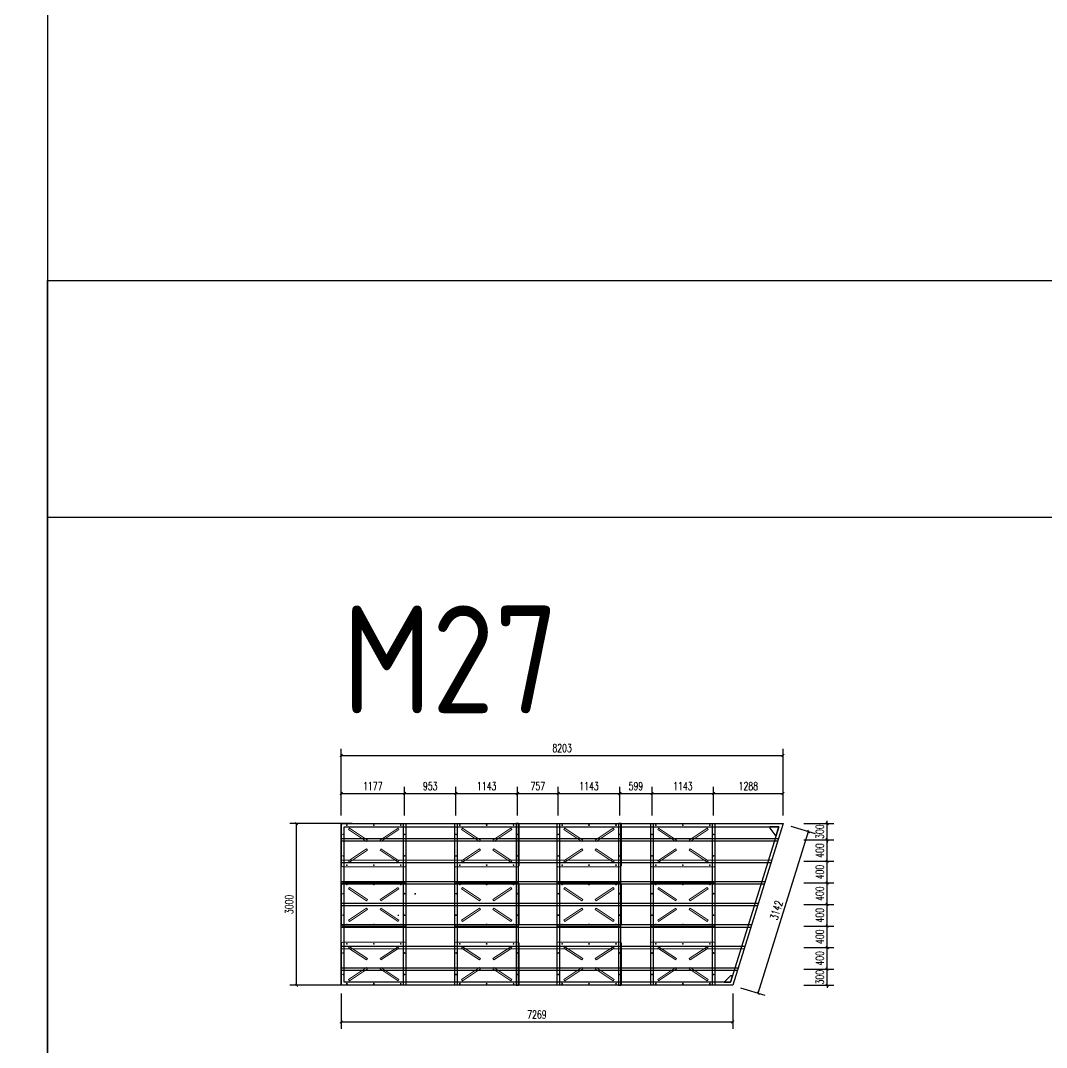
# Model space of a CAD drawing. Extents: x 1254079 to 1500931, y -102737 to 142253.
# Drawn here: x 1371990 to 1391036, y -52098 to -33045 of the extents above; entities that cross this region are included whole.
import ezdxf

# ---------------------------------------------------------------- set-up
doc = ezdxf.new("R2010")
doc.units = 0
doc.header["$LTSCALE"] = 1000
doc.header["$MEASUREMENT"] = 0
for name, color, linetype in [('DOTE', 1, 'Continuous'), ('PUB_DIM', 3, 'Continuous'), ('PUB_TEXT', 7, 'Continuous'), ('W-float bowl浮筒', 253, 'Continuous'), ('W-FLOAT_BOWL浮筒', 253, 'Continuous'), ('W-STEEL_FRAME钢架', 3, 'Continuous'), ('W-STEEL_KEEL钢龙骨', 5, 'Continuous'), ('特殊段命名', 221, 'Continuous'), ('钢架', 90, 'Continuous')]:
    doc.layers.add(name, color=color, linetype=linetype)
doc.styles.add('_TCH_DIM_T3', font='SIMPLEX', dxfattribs={"width": 0.705882, "bigfont": 'GBCBIG'})
doc.styles.get("Standard").update_dxf_attribs({"font": 'gbenor.shx', "bigfont": 'gbcbig.shx'})
doc.dimstyles.new('_TCH_ARCH&&50', dxfattribs={"dimtxt": 148.75, "dimasz": 50, "dimexe": 125, "dimexo": 150, "dimgap": 63.125, "dimtad": 1, "dimdec": 0, "dimzin": 0, "dimdsep": 46, "dimtxsty": '_TCH_DIM_T3', "dimblk": 'ARCHTICK', "dimcen": 0.09, "dimclrt": 7, "dimazin": 2, "dimtfac": 1, "dimtdec": 0, "dimtix": 1, "dimtmove": 2, "dimatfit": 3, "dimfxl": 0, "dimtolj": 1, "dimtzin": 0, "dimarcsym": 0})

# ---------------------------------------------------------------- blocks, each defined once
blk = doc.blocks.new('_ArchTick')
at = {"color": 0, "linetype": 'ByBlock', "const_width": 0.4}
blk.add_lwpolyline([(-0.5, -0.5), (0.5, 0.5)], dxfattribs=at)
blk = doc.blocks.new('*D503')
at = {"layer": 'Defpoints', "color": 0, "transparency": 16777216}
for p in [(1386384, -50645), (1386965, -50645), (1386384, -50945)]:
    blk.add_point(p, dxfattribs=at)
at = {"layer": 'PUB_DIM', "color": 0, "lineweight": -2, "transparency": 16777216}
for p, q in [((1386534, -50645), (1387090, -50645)), ((1386965, -50645), (1386965, -50595)), ((1386965, -50945), (1386965, -50645)), ((1386534, -50945), (1387090, -50945)), ((1386965, -50945), (1386965, -50995))]:
    blk.add_line(p, q, dxfattribs=at)
at = {"layer": 'PUB_DIM', "color": 0, "lineweight": -2, "transparency": 16777216, "xscale": 50, "yscale": 50, "zscale": 50}
for p, rotation in [((1386965, -50645), 269.9992561467271), ((1386965, -50945), 89.9992561467271)]:
    blk.add_blockref('_ArchTick', p, dxfattribs=dict(at, rotation=rotation))
at = {"layer": 'PUB_DIM', "color": 7, "transparency": 16777216, "insert": (1386827, -50795), "char_height": 148.8, "attachment_point": 5, "rotation": 89.9993, "style": '_TCH_DIM_T3'}
blk.add_mtext('\\A1;300', dxfattribs=at)
blk = doc.blocks.new('*D504')
at = {"layer": 'Defpoints', "color": 0, "transparency": 16777216}
for p in [(1386384, -50245), (1386965, -50245), (1386384, -50645)]:
    blk.add_point(p, dxfattribs=at)
at = {"layer": 'PUB_DIM', "color": 0, "lineweight": -2, "transparency": 16777216}
for p, q in [((1386534, -50245), (1387090, -50245)), ((1386965, -50645), (1386965, -50245)), ((1386534, -50645), (1387090, -50645))]:
    blk.add_line(p, q, dxfattribs=at)
at = {"layer": 'PUB_DIM', "color": 0, "lineweight": -2, "transparency": 16777216, "xscale": 50, "yscale": 50, "zscale": 50}
for p, rotation in [((1386965, -50245), 89.99925614672695), ((1386965, -50645), 269.999256146727)]:
    blk.add_blockref('_ArchTick', p, dxfattribs=dict(at, rotation=rotation))
at = {"layer": 'PUB_DIM', "color": 7, "transparency": 16777216, "insert": (1386827, -50445), "char_height": 148.8, "attachment_point": 5, "rotation": 89.9993, "style": '_TCH_DIM_T3'}
blk.add_mtext('\\A1;400', dxfattribs=at)
blk = doc.blocks.new('*D505')
at = {"layer": 'Defpoints', "color": 0, "transparency": 16777216}
for p in [(1386384, -49845), (1386965, -49845), (1386384, -50245)]:
    blk.add_point(p, dxfattribs=at)
at = {"layer": 'PUB_DIM', "color": 0, "lineweight": -2, "transparency": 16777216}
for p, q in [((1386534, -49845), (1387090, -49845)), ((1386965, -50245), (1386965, -49845)), ((1386534, -50245), (1387090, -50245))]:
    blk.add_line(p, q, dxfattribs=at)
at = {"layer": 'PUB_DIM', "color": 0, "lineweight": -2, "transparency": 16777216, "xscale": 50, "yscale": 50, "zscale": 50}
for p, rotation in [((1386965, -49845), 89.99925614673225), ((1386965, -50245), 269.9992561467323)]:
    blk.add_blockref('_ArchTick', p, dxfattribs=dict(at, rotation=rotation))
at = {"layer": 'PUB_DIM', "color": 7, "transparency": 16777216, "insert": (1386827, -50045), "char_height": 148.8, "attachment_point": 5, "rotation": 89.9993, "style": '_TCH_DIM_T3'}
blk.add_mtext('\\A1;400', dxfattribs=at)
blk = doc.blocks.new('*D506')
at = {"layer": 'Defpoints', "color": 0, "transparency": 16777216}
for p in [(1386384, -49445), (1386965, -49445), (1386384, -49845)]:
    blk.add_point(p, dxfattribs=at)
at = {"layer": 'PUB_DIM', "color": 0, "lineweight": -2, "transparency": 16777216}
for p, q in [((1386534, -49445), (1387090, -49445)), ((1386965, -49845), (1386965, -49445)), ((1386534, -49845), (1387090, -49845))]:
    blk.add_line(p, q, dxfattribs=at)
at = {"layer": 'PUB_DIM', "color": 0, "lineweight": -2, "transparency": 16777216, "xscale": 50, "yscale": 50, "zscale": 50}
for p, rotation in [((1386965, -49445), 89.99925614673371), ((1386965, -49845), 269.9992561467337)]:
    blk.add_blockref('_ArchTick', p, dxfattribs=dict(at, rotation=rotation))
at = {"layer": 'PUB_DIM', "color": 7, "transparency": 16777216, "insert": (1386827, -49645), "char_height": 148.8, "attachment_point": 5, "rotation": 89.9993, "style": '_TCH_DIM_T3'}
blk.add_mtext('\\A1;400', dxfattribs=at)
blk = doc.blocks.new('*D507')
at = {"layer": 'Defpoints', "color": 0, "transparency": 16777216}
for p in [(1386384, -49045), (1386965, -49045), (1386384, -49445)]:
    blk.add_point(p, dxfattribs=at)
at = {"layer": 'PUB_DIM', "color": 0, "lineweight": -2, "transparency": 16777216}
for p, q in [((1386534, -49045), (1387090, -49045)), ((1386965, -49445), (1386965, -49045)), ((1386534, -49445), (1387090, -49445))]:
    blk.add_line(p, q, dxfattribs=at)
at = {"layer": 'PUB_DIM', "color": 0, "lineweight": -2, "transparency": 16777216, "xscale": 50, "yscale": 50, "zscale": 50}
for p, rotation in [((1386965, -49045), 89.99925614673371), ((1386965, -49445), 269.9992561467337)]:
    blk.add_blockref('_ArchTick', p, dxfattribs=dict(at, rotation=rotation))
at = {"layer": 'PUB_DIM', "color": 7, "transparency": 16777216, "insert": (1386827, -49245), "char_height": 148.8, "attachment_point": 5, "rotation": 89.9993, "style": '_TCH_DIM_T3'}
blk.add_mtext('\\A1;400', dxfattribs=at)
blk = doc.blocks.new('*D508')
at = {"layer": 'Defpoints', "color": 0, "transparency": 16777216}
for p in [(1386384, -48645), (1386965, -48645), (1386384, -49045)]:
    blk.add_point(p, dxfattribs=at)
at = {"layer": 'PUB_DIM', "color": 0, "lineweight": -2, "transparency": 16777216}
for p, q in [((1386534, -48645), (1387090, -48645)), ((1386965, -49045), (1386965, -48645)), ((1386534, -49045), (1387090, -49045))]:
    blk.add_line(p, q, dxfattribs=at)
at = {"layer": 'PUB_DIM', "color": 0, "lineweight": -2, "transparency": 16777216, "xscale": 50, "yscale": 50, "zscale": 50}
for p, rotation in [((1386965, -48645), 89.9992561467015), ((1386965, -49045), 269.9992561467015)]:
    blk.add_blockref('_ArchTick', p, dxfattribs=dict(at, rotation=rotation))
at = {"layer": 'PUB_DIM', "color": 7, "transparency": 16777216, "insert": (1386827, -48845), "char_height": 148.8, "attachment_point": 5, "rotation": 89.9993, "style": '_TCH_DIM_T3'}
blk.add_mtext('\\A1;400', dxfattribs=at)
blk = doc.blocks.new('*D509')
at = {"layer": 'Defpoints', "color": 0, "transparency": 16777216}
for p in [(1386384, -48245), (1386965, -48245), (1386384, -48645)]:
    blk.add_point(p, dxfattribs=at)
at = {"layer": 'PUB_DIM', "color": 0, "lineweight": -2, "transparency": 16777216}
for p, q in [((1386534, -48245), (1387090, -48245)), ((1386965, -48645), (1386965, -48245)), ((1386534, -48645), (1387090, -48645))]:
    blk.add_line(p, q, dxfattribs=at)
at = {"layer": 'PUB_DIM', "color": 0, "lineweight": -2, "transparency": 16777216, "xscale": 50, "yscale": 50, "zscale": 50}
for p, rotation in [((1386965, -48245), 89.99925614673093), ((1386965, -48645), 269.9992561467309)]:
    blk.add_blockref('_ArchTick', p, dxfattribs=dict(at, rotation=rotation))
at = {"layer": 'PUB_DIM', "color": 7, "transparency": 16777216, "insert": (1386827, -48445), "char_height": 148.8, "attachment_point": 5, "rotation": 89.9993, "style": '_TCH_DIM_T3'}
blk.add_mtext('\\A1;400', dxfattribs=at)
blk = doc.blocks.new('*D510')
at = {"layer": 'Defpoints', "color": 0, "transparency": 16777216}
for p in [(1386384, -47945), (1386965, -47945), (1386384, -48245)]:
    blk.add_point(p, dxfattribs=at)
at = {"layer": 'PUB_DIM', "color": 0, "lineweight": -2, "transparency": 16777216}
for p, q in [((1386534, -47945), (1387090, -47945)), ((1386965, -47945), (1386965, -47895)), ((1386965, -48245), (1386965, -47945)), ((1386534, -48245), (1387090, -48245)), ((1386965, -48245), (1386965, -48295))]:
    blk.add_line(p, q, dxfattribs=at)
at = {"layer": 'PUB_DIM', "color": 0, "lineweight": -2, "transparency": 16777216, "xscale": 50, "yscale": 50, "zscale": 50}
for p, rotation in [((1386965, -47945), 269.9992561467388), ((1386965, -48245), 89.99925614673876)]:
    blk.add_blockref('_ArchTick', p, dxfattribs=dict(at, rotation=rotation))
at = {"layer": 'PUB_DIM', "color": 7, "transparency": 16777216, "insert": (1386827, -48095), "char_height": 148.8, "attachment_point": 5, "rotation": 89.9993, "style": '_TCH_DIM_T3'}
blk.add_mtext('\\A1;300', dxfattribs=at)
blk = doc.blocks.new('*D511')
at = {"layer": 'Defpoints', "color": 0, "transparency": 16777216}
for p in [(1379120, -47386), (1377943, -47945), (1379120, -47945)]:
    blk.add_point(p, dxfattribs=at)
at = {"layer": 'PUB_DIM', "color": 0, "lineweight": -2, "transparency": 16777216}
for p, q in [((1377943, -47795), (1377943, -47261)), ((1377943, -47386), (1379120, -47386)), ((1379120, -47795), (1379120, -47261))]:
    blk.add_line(p, q, dxfattribs=at)
at = {"layer": 'PUB_DIM', "color": 0, "lineweight": -2, "transparency": 16777216, "xscale": 50, "yscale": 50, "zscale": 50, "rotation": 180}
blk.add_blockref('_ArchTick', (1377943, -47386), dxfattribs=at)
at = {"layer": 'PUB_DIM', "color": 0, "lineweight": -2, "transparency": 16777216, "xscale": 50, "yscale": 50, "zscale": 50}
blk.add_blockref('_ArchTick', (1379120, -47386), dxfattribs=at)
at = {"layer": 'PUB_DIM', "color": 7, "transparency": 16777216, "insert": (1378531, -47249), "char_height": 148.8, "attachment_point": 5, "style": '_TCH_DIM_T3'}
blk.add_mtext('\\A1;1177', dxfattribs=at)
blk = doc.blocks.new('*D512')
at = {"layer": 'Defpoints', "color": 0, "transparency": 16777216}
for p in [(1380073, -47386), (1379120, -47945), (1380073, -47945)]:
    blk.add_point(p, dxfattribs=at)
at = {"layer": 'PUB_DIM', "color": 0, "lineweight": -2, "transparency": 16777216}
for p, q in [((1379120, -47795), (1379120, -47261)), ((1379120, -47386), (1380073, -47386)), ((1380073, -47795), (1380073, -47261))]:
    blk.add_line(p, q, dxfattribs=at)
at = {"layer": 'PUB_DIM', "color": 0, "lineweight": -2, "transparency": 16777216, "xscale": 50, "yscale": 50, "zscale": 50, "rotation": 180}
blk.add_blockref('_ArchTick', (1379120, -47386), dxfattribs=at)
at = {"layer": 'PUB_DIM', "color": 0, "lineweight": -2, "transparency": 16777216, "xscale": 50, "yscale": 50, "zscale": 50}
blk.add_blockref('_ArchTick', (1380073, -47386), dxfattribs=at)
at = {"layer": 'PUB_DIM', "color": 7, "transparency": 16777216, "insert": (1379596, -47249), "char_height": 148.8, "attachment_point": 5, "style": '_TCH_DIM_T3'}
blk.add_mtext('\\A1;953', dxfattribs=at)
blk = doc.blocks.new('*D513')
at = {"layer": 'Defpoints', "color": 0, "transparency": 16777216}
for p in [(1381216, -47386), (1380073, -47945), (1381216, -47945)]:
    blk.add_point(p, dxfattribs=at)
at = {"layer": 'PUB_DIM', "color": 0, "lineweight": -2, "transparency": 16777216}
for p, q in [((1380073, -47795), (1380073, -47261)), ((1380073, -47386), (1381216, -47386)), ((1381216, -47795), (1381216, -47261))]:
    blk.add_line(p, q, dxfattribs=at)
at = {"layer": 'PUB_DIM', "color": 0, "lineweight": -2, "transparency": 16777216, "xscale": 50, "yscale": 50, "zscale": 50, "rotation": 180}
blk.add_blockref('_ArchTick', (1380073, -47386), dxfattribs=at)
at = {"layer": 'PUB_DIM', "color": 0, "lineweight": -2, "transparency": 16777216, "xscale": 50, "yscale": 50, "zscale": 50}
blk.add_blockref('_ArchTick', (1381216, -47386), dxfattribs=at)
at = {"layer": 'PUB_DIM', "color": 7, "transparency": 16777216, "insert": (1380644, -47249), "char_height": 148.8, "attachment_point": 5, "style": '_TCH_DIM_T3'}
blk.add_mtext('\\A1;1143', dxfattribs=at)
blk = doc.blocks.new('*D514')
at = {"layer": 'Defpoints', "color": 0, "transparency": 16777216}
for p in [(1381973, -47386), (1381216, -47945), (1381973, -47945)]:
    blk.add_point(p, dxfattribs=at)
at = {"layer": 'PUB_DIM', "color": 0, "lineweight": -2, "transparency": 16777216}
for p, q in [((1381216, -47795), (1381216, -47261)), ((1381216, -47386), (1381973, -47386)), ((1381973, -47795), (1381973, -47261))]:
    blk.add_line(p, q, dxfattribs=at)
at = {"layer": 'PUB_DIM', "color": 0, "lineweight": -2, "transparency": 16777216, "xscale": 50, "yscale": 50, "zscale": 50, "rotation": 180}
blk.add_blockref('_ArchTick', (1381216, -47386), dxfattribs=at)
at = {"layer": 'PUB_DIM', "color": 0, "lineweight": -2, "transparency": 16777216, "xscale": 50, "yscale": 50, "zscale": 50}
blk.add_blockref('_ArchTick', (1381973, -47386), dxfattribs=at)
at = {"layer": 'PUB_DIM', "color": 7, "transparency": 16777216, "insert": (1381594, -47249), "char_height": 148.8, "attachment_point": 5, "style": '_TCH_DIM_T3'}
blk.add_mtext('\\A1;757', dxfattribs=at)
blk = doc.blocks.new('*D515')
at = {"layer": 'Defpoints', "color": 0, "transparency": 16777216}
for p in [(1383116, -47386), (1381973, -47945), (1383116, -47945)]:
    blk.add_point(p, dxfattribs=at)
at = {"layer": 'PUB_DIM', "color": 0, "lineweight": -2, "transparency": 16777216}
for p, q in [((1381973, -47795), (1381973, -47261)), ((1381973, -47386), (1383116, -47386)), ((1383116, -47795), (1383116, -47261))]:
    blk.add_line(p, q, dxfattribs=at)
at = {"layer": 'PUB_DIM', "color": 0, "lineweight": -2, "transparency": 16777216, "xscale": 50, "yscale": 50, "zscale": 50, "rotation": 180}
blk.add_blockref('_ArchTick', (1381973, -47386), dxfattribs=at)
at = {"layer": 'PUB_DIM', "color": 0, "lineweight": -2, "transparency": 16777216, "xscale": 50, "yscale": 50, "zscale": 50}
blk.add_blockref('_ArchTick', (1383116, -47386), dxfattribs=at)
at = {"layer": 'PUB_DIM', "color": 7, "transparency": 16777216, "insert": (1382544, -47249), "char_height": 148.8, "attachment_point": 5, "style": '_TCH_DIM_T3'}
blk.add_mtext('\\A1;1143', dxfattribs=at)
blk = doc.blocks.new('*D516')
at = {"layer": 'Defpoints', "color": 0, "transparency": 16777216}
for p in [(1383715, -47386), (1383116, -47945), (1383715, -47945)]:
    blk.add_point(p, dxfattribs=at)
at = {"layer": 'PUB_DIM', "color": 0, "lineweight": -2, "transparency": 16777216}
for p, q in [((1383116, -47795), (1383116, -47261)), ((1383116, -47386), (1383715, -47386)), ((1383715, -47795), (1383715, -47261))]:
    blk.add_line(p, q, dxfattribs=at)
at = {"layer": 'PUB_DIM', "color": 0, "lineweight": -2, "transparency": 16777216, "xscale": 50, "yscale": 50, "zscale": 50, "rotation": 180}
blk.add_blockref('_ArchTick', (1383116, -47386), dxfattribs=at)
at = {"layer": 'PUB_DIM', "color": 0, "lineweight": -2, "transparency": 16777216, "xscale": 50, "yscale": 50, "zscale": 50}
blk.add_blockref('_ArchTick', (1383715, -47386), dxfattribs=at)
at = {"layer": 'PUB_DIM', "color": 7, "transparency": 16777216, "insert": (1383415, -47249), "char_height": 148.8, "attachment_point": 5, "style": '_TCH_DIM_T3'}
blk.add_mtext('\\A1;599', dxfattribs=at)
blk = doc.blocks.new('*D517')
at = {"layer": 'Defpoints', "color": 0, "transparency": 16777216}
for p in [(1384858, -47386), (1383715, -47945), (1384858, -47945)]:
    blk.add_point(p, dxfattribs=at)
at = {"layer": 'PUB_DIM', "color": 0, "lineweight": -2, "transparency": 16777216}
for p, q in [((1383715, -47795), (1383715, -47261)), ((1383715, -47386), (1384858, -47386)), ((1384858, -47795), (1384858, -47261))]:
    blk.add_line(p, q, dxfattribs=at)
at = {"layer": 'PUB_DIM', "color": 0, "lineweight": -2, "transparency": 16777216, "xscale": 50, "yscale": 50, "zscale": 50, "rotation": 180}
blk.add_blockref('_ArchTick', (1383715, -47386), dxfattribs=at)
at = {"layer": 'PUB_DIM', "color": 0, "lineweight": -2, "transparency": 16777216, "xscale": 50, "yscale": 50, "zscale": 50}
blk.add_blockref('_ArchTick', (1384858, -47386), dxfattribs=at)
at = {"layer": 'PUB_DIM', "color": 7, "transparency": 16777216, "insert": (1384286, -47249), "char_height": 148.8, "attachment_point": 5, "style": '_TCH_DIM_T3'}
blk.add_mtext('\\A1;1143', dxfattribs=at)
blk = doc.blocks.new('*D518')
at = {"layer": 'Defpoints', "color": 0, "transparency": 16777216}
for p in [(1386146, -47386), (1384858, -47945), (1386146, -47945)]:
    blk.add_point(p, dxfattribs=at)
at = {"layer": 'PUB_DIM', "color": 0, "lineweight": -2, "transparency": 16777216}
for p, q in [((1384858, -47795), (1384858, -47261)), ((1384858, -47386), (1386146, -47386)), ((1386146, -47795), (1386146, -47261))]:
    blk.add_line(p, q, dxfattribs=at)
at = {"layer": 'PUB_DIM', "color": 0, "lineweight": -2, "transparency": 16777216, "xscale": 50, "yscale": 50, "zscale": 50, "rotation": 180}
blk.add_blockref('_ArchTick', (1384858, -47386), dxfattribs=at)
at = {"layer": 'PUB_DIM', "color": 0, "lineweight": -2, "transparency": 16777216, "xscale": 50, "yscale": 50, "zscale": 50}
blk.add_blockref('_ArchTick', (1386146, -47386), dxfattribs=at)
at = {"layer": 'PUB_DIM', "color": 7, "transparency": 16777216, "insert": (1385502, -47249), "char_height": 148.8, "attachment_point": 5, "style": '_TCH_DIM_T3'}
blk.add_mtext('\\A1;1288', dxfattribs=at)
blk = doc.blocks.new('*D519')
at = {"layer": 'Defpoints', "color": 0, "transparency": 16777216}
for p in [(1377113, -47945), (1378300, -47945), (1378300, -50945)]:
    blk.add_point(p, dxfattribs=at)
at = {"layer": 'PUB_DIM', "color": 0, "lineweight": -2, "transparency": 16777216}
for p, q in [((1378150, -47945), (1376988, -47945)), ((1377113, -50945), (1377113, -47945)), ((1378150, -50945), (1376988, -50945))]:
    blk.add_line(p, q, dxfattribs=at)
at = {"layer": 'PUB_DIM', "color": 0, "lineweight": -2, "transparency": 16777216, "xscale": 50, "yscale": 50, "zscale": 50}
for p, rotation in [((1377113, -47945), 90), ((1377113, -50945), 270)]:
    blk.add_blockref('_ArchTick', p, dxfattribs=dict(at, rotation=rotation))
at = {"layer": 'PUB_DIM', "color": 7, "transparency": 16777216, "insert": (1376976, -49445), "char_height": 148.8, "attachment_point": 5, "rotation": 90, "style": '_TCH_DIM_T3'}
blk.add_mtext('\\A1;3000', dxfattribs=at)
blk = doc.blocks.new('*D520')
at = {"layer": 'Defpoints', "color": 0, "transparency": 16777216}
for p in [(1386146, -47945), (1386621, -48093), (1385212, -50945)]:
    blk.add_point(p, dxfattribs=at)
at = {"layer": 'PUB_DIM', "color": 0, "lineweight": -2, "transparency": 16777216}
for p, q in [((1386289, -47990), (1386740, -48130)), ((1385687, -51093), (1386621, -48093)), ((1385355, -50990), (1385806, -51130))]:
    blk.add_line(p, q, dxfattribs=at)
at = {"layer": 'PUB_DIM', "color": 0, "lineweight": -2, "transparency": 16777216, "xscale": 50, "yscale": 50, "zscale": 50}
for p, rotation in [((1386621, -48093), 72.70808956257231), ((1385687, -51093), 252.7080895625723)]:
    blk.add_blockref('_ArchTick', p, dxfattribs=dict(at, rotation=rotation))
at = {"layer": 'PUB_DIM', "color": 7, "transparency": 16777216, "insert": (1386023, -49552), "char_height": 148.8, "attachment_point": 5, "rotation": 72.7081, "style": '_TCH_DIM_T3'}
blk.add_mtext('\\A1;3142', dxfattribs=at)
blk = doc.blocks.new('*D521')
at = {"layer": 'Defpoints', "color": 0, "transparency": 16777216}
for p in [(1377943, -50945), (1385212, -50945), (1385212, -51625)]:
    blk.add_point(p, dxfattribs=at)
at = {"layer": 'PUB_DIM', "color": 0, "lineweight": -2, "transparency": 16777216}
for p, q in [((1377943, -51095), (1377943, -51750)), ((1385212, -51095), (1385212, -51750)), ((1377943, -51625), (1385212, -51625))]:
    blk.add_line(p, q, dxfattribs=at)
at = {"layer": 'PUB_DIM', "color": 0, "lineweight": -2, "transparency": 16777216, "xscale": 50, "yscale": 50, "zscale": 50, "rotation": 180}
blk.add_blockref('_ArchTick', (1377943, -51625), dxfattribs=at)
at = {"layer": 'PUB_DIM', "color": 0, "lineweight": -2, "transparency": 16777216, "xscale": 50, "yscale": 50, "zscale": 50}
blk.add_blockref('_ArchTick', (1385212, -51625), dxfattribs=at)
at = {"layer": 'PUB_DIM', "color": 7, "transparency": 16777216, "insert": (1381577, -51487), "char_height": 148.8, "attachment_point": 5, "style": '_TCH_DIM_T3'}
blk.add_mtext('\\A1;7269', dxfattribs=at)
blk = doc.blocks.new('*D522')
at = {"layer": 'Defpoints', "color": 0, "transparency": 16777216}
for p in [(1386146, -46680), (1377943, -47945), (1386146, -47945)]:
    blk.add_point(p, dxfattribs=at)
at = {"layer": 'PUB_DIM', "color": 0, "lineweight": -2, "transparency": 16777216}
for p, q in [((1377943, -47795), (1377943, -46555)), ((1377943, -46680), (1386146, -46680)), ((1386146, -47795), (1386146, -46555))]:
    blk.add_line(p, q, dxfattribs=at)
at = {"layer": 'PUB_DIM', "color": 0, "lineweight": -2, "transparency": 16777216, "xscale": 50, "yscale": 50, "zscale": 50, "rotation": 180}
blk.add_blockref('_ArchTick', (1377943, -46680), dxfattribs=at)
at = {"layer": 'PUB_DIM', "color": 0, "lineweight": -2, "transparency": 16777216, "xscale": 50, "yscale": 50, "zscale": 50}
blk.add_blockref('_ArchTick', (1386146, -46680), dxfattribs=at)
at = {"layer": 'PUB_DIM', "color": 7, "transparency": 16777216, "insert": (1382044, -46543), "char_height": 148.8, "attachment_point": 5, "style": '_TCH_DIM_T3'}
blk.add_mtext('\\A1;8203', dxfattribs=at)
blk = doc.blocks.new('$matou$00000145')
at = {"layer": 'W-float bowl浮筒', "lineweight": 0}
for p, q in [((-575, 400), (575, 400)), ((-600, -375), (-600, 375)), ((-577, 200), (-563, 200)), ((-570, 207), (-570, 193)), ((-507, 370), (-493, 370)), ((-500, 377), (-500, 363)), ((-7, 370), (7, 370)), ((0, 377), (0, 363)), ((493, 370), (507, 370)), ((500, 377), (500, 363)), ((563, 200), (577, 200)), ((570, 207), (570, 193)), ((600, 375), (600, -375)), ((-577, -200), (-563, -200)), ((-570, -193), (-570, -207)), ((-507, -370), (-493, -370)), ((-500, -377), (-500, -363)), ((-7, -370), (7, -370)), ((0, -377), (0, -363)), ((493, -370), (507, -370)), ((500, -377), (500, -363)), ((563, -200), (577, -200)), ((570, -193), (570, -207)), ((575, -400), (-575, -400))]:
    blk.add_line(p, q, dxfattribs=at)
at = {"layer": 'W-float bowl浮筒', "lineweight": 0, "ltscale": 100}
for points in [[(-450, 316), (-117, 95), (-133, 70), (-467, 291)], [(450, 316), (117, 95), (133, 70), (467, 291)], [(-450, -316), (-117, -95), (-133, -70), (-467, -291)], [(450, -316), (117, -95), (133, -70), (467, -291)]]:
    blk.add_lwpolyline(points, close=True, dxfattribs=at)
at = {"layer": 'W-float bowl浮筒', "lineweight": 0}
for centre in [(-570, 200), (-500, 370), (0, 370), (500, 370), (570, 200), (-570, -200), (-500, -370), (0, -370), (500, -370), (570, -200)]:
    blk.add_circle(centre, 7, dxfattribs=at)
for centre, start, end in [((-575, 375), 90, 180), ((575, 375), 0, 90), ((-575, -375), 180, 270), ((575, -375), 270, 0)]:
    blk.add_arc(centre, 25, start, end, dxfattribs=at)

msp = doc.modelspace()

# ---------------------------------------------------------------- linework, layer by layer
at = {"layer": 'DOTE'}
for points in [[(1386067, -48003.1), (1385899.8, -48003.1), (1385899.8, -48030.4), (1386012.7, -48177.6)], [(1385169.2, -50887.1), (1385205.2, -50771.3), (1385172.5, -50771.3), (1385051.9, -50887.1)]]:
    msp.add_lwpolyline(points, close=True, dxfattribs=at)
at = {"layer": 'PUB_DIM'}
for p, q in [((1379307.2, -49245.1), (1379321.2, -49245.1)), ((1379314.2, -49238.1), (1379314.2, -49252.1)), ((1378996.4, -49645.1), (1379010.4, -49645.1)), ((1379003.4, -49638.1), (1379003.4, -49652.1))]:
    msp.add_line(p, q, dxfattribs=at)
at = {"layer": 'W-STEEL_FRAME钢架'}
for points in [[(1379098.5, -47945.1), (1379141.5, -47945.1), (1379141.5, -50945.1), (1379098.5, -50945.1)], [(1380051.2, -47945.1), (1380094.2, -47945.1), (1380094.2, -50945.1), (1380051.2, -50945.1)], [(1381237.2, -47945.1), (1381194.2, -47945.1), (1381194.2, -50945.1), (1381237.2, -50945.1)], [(1381951.2, -47945.1), (1381994.2, -47945.1), (1381994.2, -50945.1), (1381951.2, -50945.1)], [(1383137.2, -47945.1), (1383094.2, -47945.1), (1383094.2, -50945.1), (1383137.2, -50945.1)], [(1383693.2, -47945.1), (1383736.2, -47945.1), (1383736.2, -50945.1), (1383693.2, -50945.1)], [(1384836.2, -47945.1), (1384879.2, -47945.1), (1384879.2, -50945.1), (1384836.2, -50945.1)]]:
    msp.add_lwpolyline(points, close=True, dxfattribs=at)
at = {"layer": 'W-STEEL_KEEL钢龙骨'}
for p, q in [((1386058.4, -48225.9), (1377942.6, -48226.8)), ((1377942.6, -48265.4), (1386046.1, -48265.4)), ((1377942.6, -48266.8), (1386045.9, -48265.9)), ((1385933.8, -48626), (1377942.6, -48626.8)), ((1377942.6, -48666.8), (1385921.4, -48666)), ((1385809.6, -49025), (1377942.6, -49025.2)), ((1377942.6, -49065.2), (1385797.2, -49065)), ((1385685, -49425.2), (1377942.6, -49425.2)), ((1377942.6, -49465.2), (1385672.6, -49465.2)), ((1385560.6, -49825), (1377942.6, -49825.3)), ((1377942.6, -49865.3), (1385548.1, -49865)), ((1385435.9, -50225.3), (1377942.6, -50225.5)), ((1377942.6, -50265.5), (1385423.5, -50265.3)), ((1385311.5, -50625.1), (1377942.6, -50625.3)), ((1377942.6, -50665.3), (1385299, -50665.1))]:
    msp.add_line(p, q, dxfattribs=at)
at = {"layer": '特殊段命名'}
msp.add_lwpolyline([(1283443.8, 1620.5), (1372490.4, 1620.5), (1372490.4, -88861.8), (1283443.8, -88861.8)], close=True, dxfattribs=at)
at = {"layer": '钢架'}
for points in [[(1372490.4, -37868.8), (1450385, -37868.8), (1450385, -88861.8), (1372490.4, -88861.8)], [(1377942.6, -50945.1), (1377942.6, -47945.1), (1386145.8, -47945.1), (1385211.9, -50945.1)], [(1378000.6, -50887.1), (1378000.6, -48003.1), (1386067, -48003.1), (1385169.2, -50887.1)]]:
    msp.add_lwpolyline(points, close=True, dxfattribs=at)
msp.add_lwpolyline([(1372490.4, -42262.5), (1450385, -42262.5)], dxfattribs=at)

# ---------------------------------------------------------------- block references
at = {"layer": 'W-FLOAT_BOWL浮筒'}
for p in [(1378548.5, -48345.1), (1380644.2, -48345.1), (1382544.2, -48345.1), (1384286.2, -48345.1), (1378548.5, -49445.1), (1380644.2, -49445.1), (1382544.2, -49445.1), (1384286.2, -49445.1), (1378548.5, -50545.1), (1380644.2, -50545.1), (1382544.2, -50545.1), (1384286.2, -50545.1)]:
    msp.add_blockref('$matou$00000145', p, dxfattribs=at)

# ---------------------------------------------------------------- texts
at = {"layer": 'PUB_TEXT'}
msp.add_text('M27', height=2000, dxfattribs=at).set_placement((1377962.3, -45897.8))

# ---------------------------------------------------------------- dimensions: what is measured, and where the dimension line sits
at = {"layer": 'PUB_DIM'}
for p1, p2, distance, picture, middle in [((1377942.6, -47945.1), (1386145.8, -47945.1), 1264.7, '*D522', (1382044.2, -46542.9)), ((1377942.6, -47945.1), (1379120, -47945.1), 559.1, '*D511', (1378531.3, -47248.5)), ((1379120, -47945.1), (1380072.7, -47945.1), 559.1, '*D512', (1379596.3, -47248.5)), ((1380072.7, -47945.1), (1381215.7, -47945.1), 559.1, '*D513', (1380644.2, -47248.5)), ((1381215.7, -47945.1), (1381972.7, -47945.1), 559.1, '*D514', (1381594.2, -47248.5)), ((1381972.7, -47945.1), (1383115.7, -47945.1), 559.1, '*D515', (1382544.2, -47248.5)), ((1383115.7, -47945.1), (1383714.7, -47945.1), 559.1, '*D516', (1383415.2, -47248.5)), ((1383714.7, -47945.1), (1384857.7, -47945.1), 559.1, '*D517', (1384286.2, -47248.5)), ((1384857.7, -47945.1), (1386145.8, -47945.1), 559.1, '*D518', (1385501.7, -47248.5)), ((1378299.5, -50945.1), (1378299.5, -47945.1), 1186.4, '*D519', (1376975.6, -49445.1)), ((1385211.9, -50945.1), (1386145.8, -47945.1), -497.7, '*D520', (1386022.8, -49552.2)), ((1386384.3, -48244.7), (1386384.3, -47944.7), -580.5, '*D510', (1386827.3, -48094.7)), ((1386384.3, -48644.7), (1386384.3, -48244.7), -580.5, '*D509', (1386827.3, -48444.7)), ((1386384.3, -49044.6), (1386384.3, -48644.7), -580.5, '*D508', (1386827.3, -48844.7)), ((1386384.3, -49444.6), (1386384.3, -49044.6), -580.5, '*D507', (1386827.3, -49244.6)), ((1386384.3, -49844.6), (1386384.3, -49444.6), -580.5, '*D506', (1386827.3, -49644.6)), ((1386384.3, -50244.6), (1386384.3, -49844.6), -580.5, '*D505', (1386827.3, -50044.6)), ((1386384.3, -50644.7), (1386384.3, -50244.6), -580.5, '*D504', (1386827.2, -50444.6)), ((1386384.3, -50944.6), (1386384.3, -50644.7), -580.5, '*D503', (1386827.2, -50794.7)), ((1377942.6, -50945.1), (1385211.9, -50945.1), -679.8, '*D521', (1381577.2, -51487.5))]:
    dim = msp.add_aligned_dim(p1=p1, p2=p2, distance=distance, dimstyle='_TCH_ARCH&&50', dxfattribs=at)
    dim.commit()
    dim.dimension.update_dxf_attribs({"geometry": picture, "text_midpoint": middle})

doc.saveas('drawing.dxf')
